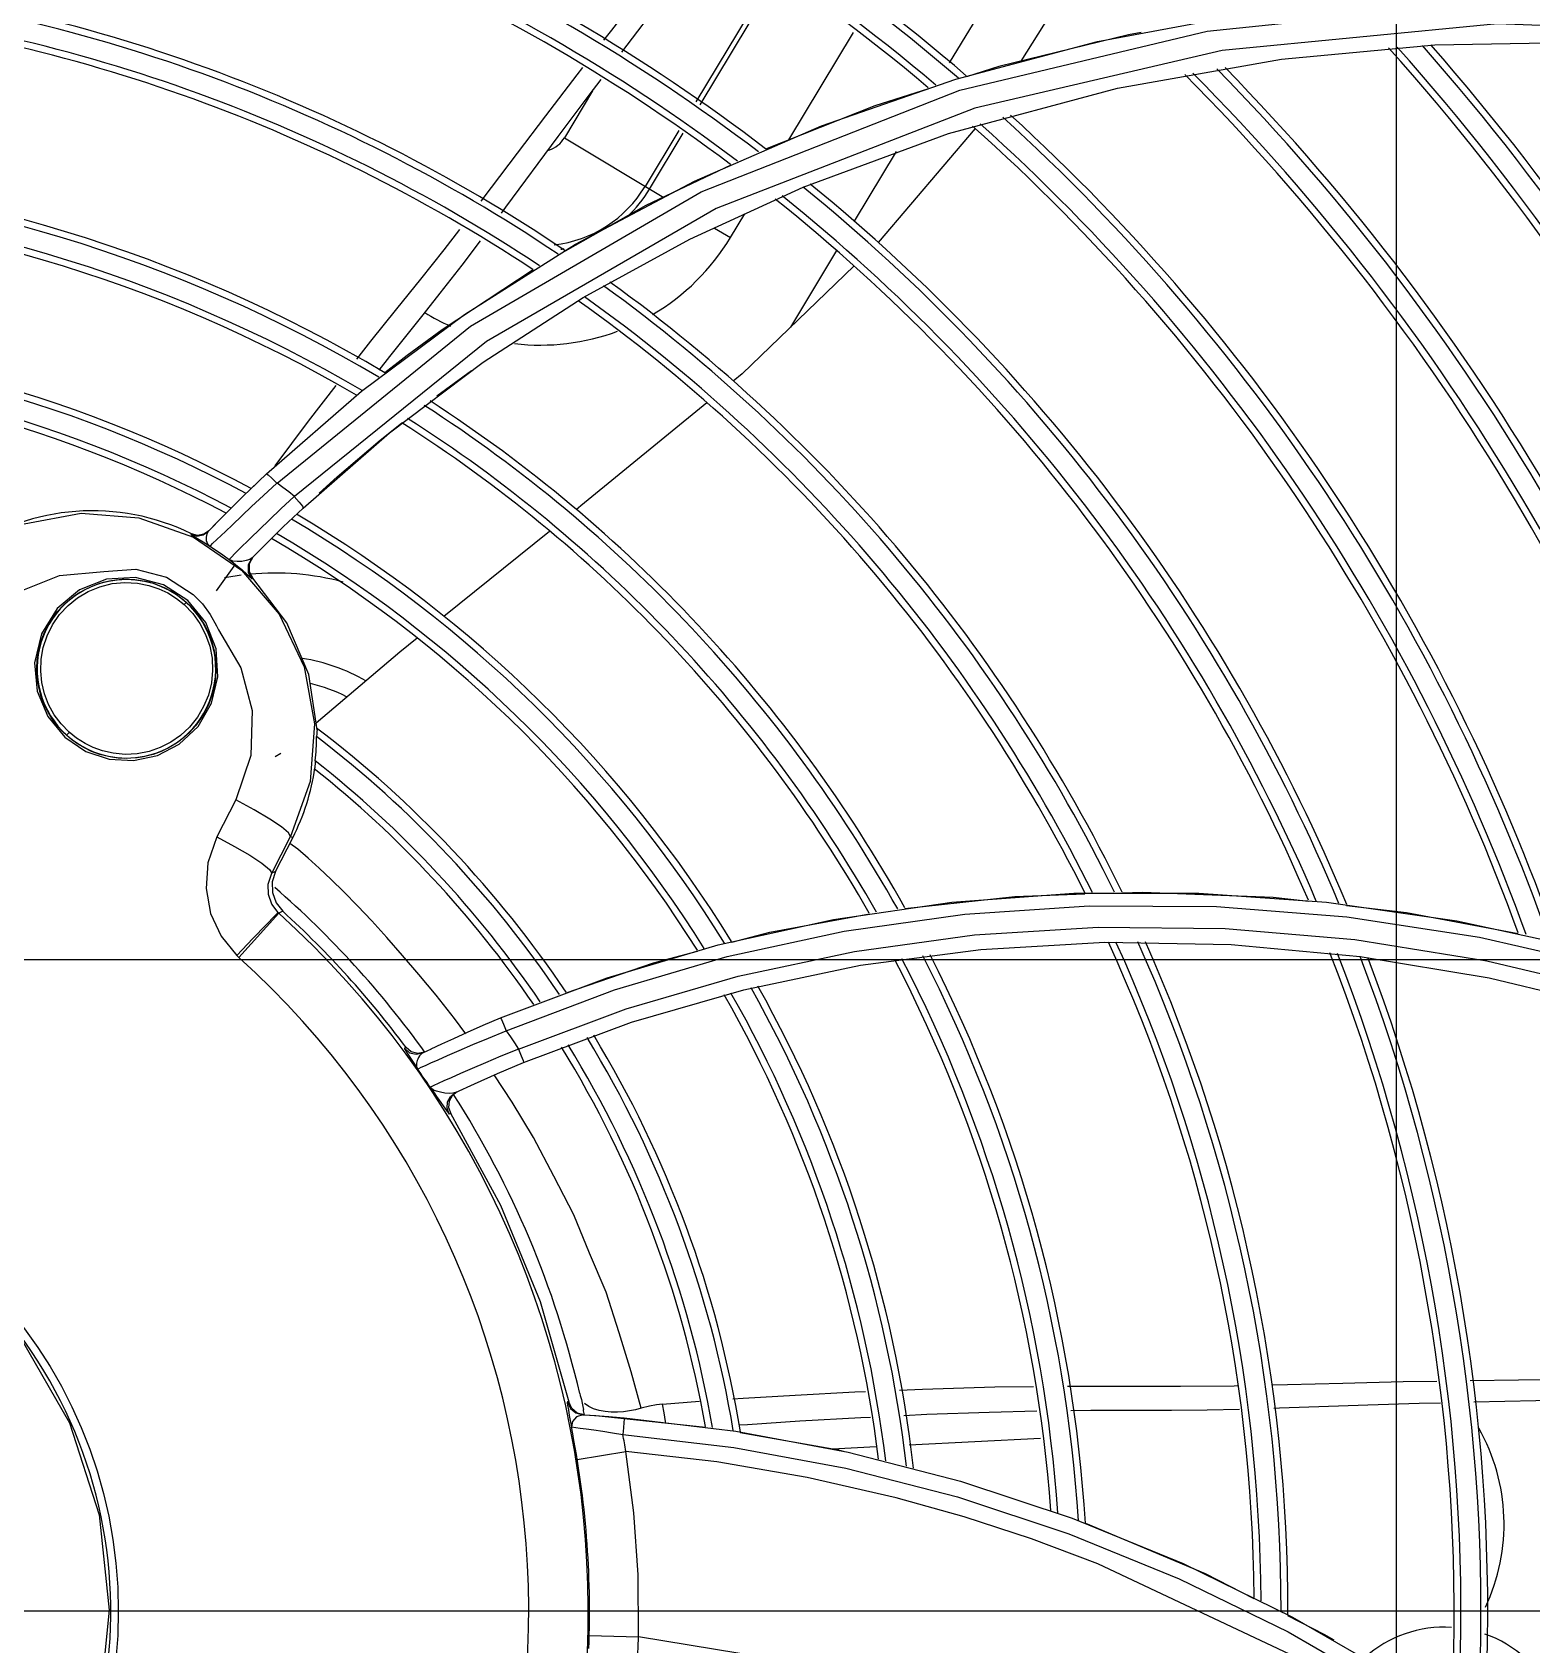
# Model space of a CAD drawing. Header units: metres. Extents: x -367 to 374, y -238 to 224.
# Drawn here: x 348.6785 to 348.7685, y 176.7589 to 176.8557 of the extents above; entities that cross this region are included whole.
import ezdxf
from ezdxf.enums import TextEntityAlignment as Align

# ---------------------------------------------------------------- set-up
doc = ezdxf.new("R2010")
doc.units = ezdxf.units.M
for name, color, linetype in [('ELE-ALIMENTADORES', 160, 'Continuous'), ('LA_BAU_BASES GERAIS_R00$0$ARQ-XREF-ATT', 8, 'Continuous'), ('LA_BAU_BASES GERAIS_R00$0$BASE', 253, 'Continuous'), ('LA_BAU_BASES GERAIS_R00$0$dutos', 31, 'Continuous')]:
    doc.layers.add(name, color=color, linetype=linetype)
doc.styles.add('LA_BAU_BASES GERAIS_R00$0$R60-125-RS', font='romans.shx', dxfattribs={"height": 0.19})
doc.styles.add('LA_BAU_BASES GERAIS_R00$0$R80-100-RS', font='romans.shx', dxfattribs={"height": 0.203})

# ---------------------------------------------------------------- blocks, each defined once
blk = doc.blocks.new('LA_BAU_BASES GERAIS_R00$0$LA_BAU_ALVENARIA SUPERIOR_R01')
at = {"layer": 'LA_BAU_BASES GERAIS_R00$0$BASE', "linetype": 'Continuous'}
blk.add_line((254.7, 176.8), (245.4, 176.8), dxfattribs=at)
blk = doc.blocks.new('LA_BAU_BASES GERAIS_R00$0$A$C2E3D5B4E')
at = {"layer": 'LA_BAU_BASES GERAIS_R00$0$dutos', "color": 251}
for p, q in [((-17.98959167692874, -1.455469513867399), (-17.98959167692874, -0.8957732504447335)), ((-18.03609687279425, -1.095504712209447), (-18.03058701193504, -1.08826411639501)), ((-18.02699865116756, -1.090741326426439), (-18.03165445061563, -1.098489877922191)), ((-18.03139373578472, -1.098665069956667), (-18.02674542844068, -1.090928987415452)), ((-18.01286166983004, -1.090208012761821), (-18.01643331656055, -1.09615223112695)), ((-18.00753001797227, -1.094858923830259), (-17.99859088339883, -1.09319772778025)), ((-18.02606116444281, -1.100773492078758), (-18.02217926577498, -1.094312927775434)), ((-18.01604461498187, -1.097116475707651), (-18.00753001797227, -1.094858923830259)), ((-18.00491643071564, -1.094324485485856), (-18.00566948117057, -1.094454875921826)), ((-17.98727351124751, -1.095056736771483), (-17.97702846298569, -1.09487952372973)), ((-17.99648897882037, -1.095931627384005), (-17.98727351124751, -1.095056736771483)), ((-18.00633356309424, -1.097665396099899), (-17.99648897882037, -1.095931627384005)), ((-18.02411496402954, -1.099925363869886), (-18.01604461498187, -1.097116475707651)), ((-18.01647625680016, -1.100394655769094), (-18.00633356309424, -1.097665396099899)), ((-18.03785323299348, -1.097823073055395), (-18.0395482987326, -1.100644136183917)), ((-18.01489262062648, -1.098867425319156), (-18.03043050190786, -1.104895990340253)), ((-18.03954829820896, -1.100644135311711), (-18.03358526568081, -1.104227089432413)), ((-18.03268143809623, -1.100199072117618), (-18.03469945453867, -1.103557615474699)), ((-18.03443055533012, -1.103719186418573), (-18.03241907687357, -1.100371524093759)), ((-18.03172758272319, -1.10324284167217), (-18.02411496402954, -1.099925363869886)), ((-18.02520094506679, -1.103599376811587), (-18.01647625680016, -1.100394655769094)), ((-18.0148794607652, -1.100090522593007), (-18.02070272775188, -1.106921875213345)), ((-18.01962360727214, -1.101461766496129), (-18.0221407401018, -1.105650979015707)), ((-18.03200715960088, -1.106724417585781), (-18.02520094506679, -1.103599376811587)), ((-18.03043050190786, -1.104895990340253), (-18.0442311266803, -1.112880000735174)), ((-18.02958163831704, -1.106632544514639), (-18.02872113633794, -1.105200428727301)), ((-18.0305299500576, -1.106062908268257), (-18.02958171200999, -1.106632667169094)), ((-18.03841409540257, -1.110238813515195), (-18.03200715960088, -1.106724417585781)), ((-18.02319913326414, -1.107412441036729), (-18.02596506111161, -1.1120157179991)), ((-18.02214310661986, -1.108329380906696), (-18.028865654372, -1.114813387240417)), ((-18.04142233935977, -1.108576499993603), (-18.0468795965503, -1.112178329124788)), ((-18.05173312064699, -1.115853940866771), (-18.04554265277091, -1.111243966804238)), ((-18.05002906808022, -1.113772957300796), (-18.04803222679902, -1.111262891767808)), ((-18.0442311266803, -1.112880000735174), (-18.05576177203102, -1.122180902295156)), ((-18.05066704559374, -1.1145883263477), (-18.05002906808022, -1.113772957300796)), ((-18.04721318369445, -1.11613744012601), (-18.04511727192505, -1.114606362181974)), ((-18.028865654372, -1.114813387240417), (-18.02940497449151, -1.115254945370168)), ((-18.05744094135889, -1.120825658808997), (-18.05173312064699, -1.115853940866771)), ((-18.05060065750581, -1.118800602871659), (-18.04930594422331, -1.117757860039717)), ((-18.05523787865764, -1.122872262207409), (-18.05005105615498, -1.118351766177227)), ((-18.05885542045826, -1.122183376968394), (-18.05744095188527, -1.120825605408925)), ((-18.05813866079893, -1.121488537793709), (-18.0583540911199, -1.121697800400568)), ((-18.05761875032192, -1.122116784041907), (-18.05681604514677, -1.121368565276669)), ((-18.06002749289087, -1.123350831858886), (-18.05885542045826, -1.122183376968394)), ((-18.05642846014587, -1.124007165897808), (-18.05523787865764, -1.122872262207409)), ((-18.06093081912775, -1.12427829232746), (-18.06002749289087, -1.123350831858886)), ((-18.059898580658, -1.124281469734058), (-18.05946832012637, -1.123873414767047)), ((-18.06193545149893, -1.12441988360132), (-18.061975890702, -1.124463071359685)), ((-18.06157110203605, -1.124511440631693), (-18.0619339160146, -1.124420654423091)), ((-18.06181071881565, -1.124625240332705), (-18.05894377048855, -1.126597717314496)), ((-18.06120174613795, -1.124446538476775), (-18.06157110203605, -1.124511440631693)), ((-18.06089017075271, -1.124236047713737), (-18.06120174613795, -1.124446538476775)), ((-18.06067102075508, -1.125006024719539), (-18.059898580658, -1.124281469734058)), ((-18.05837322845287, -1.124658208957214), (-18.05911158843435, -1.12538506950267)), ((-18.04044644176736, -1.124272970028585), (-18.04678116795981, -1.129385940819418)), ((-18.0585157861766, -1.126268294382669), (-18.05828784971561, -1.125861356091889)), ((-18.05825222923659, -1.125824853242818), (-18.05847892992165, -1.126225549214894)), ((-18.06042803852608, -1.127844378110865), (-18.05937133943848, -1.126351453761515)), ((-18.05847892992165, -1.126225549214894), (-18.05847842710511, -1.126683801216302)), ((-18.05847842710511, -1.126683801216302), (-18.05825096848946, -1.127083806208418)), ((-18.0634304400146, -1.127027782620814), (-18.06183003252272, -1.128063754472521)), ((-18.05825096848946, -1.127083806208418), (-18.05828603226746, -1.127119639434738)), ((-18.06198305872317, -1.128802465668912), (-18.06225703116991, -1.128537456898982)), ((-18.05691387904471, -1.137787558898424), (-18.05658003115934, -1.137580298403179)), ((-18.0592739731502, -1.140393271733672), (-18.06041100830259, -1.142614211829994)), ((-18.05817816602189, -1.140984000897504), (-18.05927397319601, -1.140393271823712)), ((-18.05723668997985, -1.141543921442178), (-18.05817816602189, -1.140984000897504)), ((-18.05653303961901, -1.142019420317126), (-18.05723668997985, -1.141543921442178)), ((-18.06041100830259, -1.142614211829994), (-18.05935232274192, -1.143182685121417)), ((-18.05935232274192, -1.143182685121417), (-18.05844331523963, -1.143716630109964)), ((-18.05712005991495, -1.144799608798337), (-18.05599207521232, -1.142596346701964)), ((-18.0568956062998, -1.144694573768618), (-18.05586083843752, -1.142663197728041)), ((-18.05555443937453, -1.143358460611751), (-18.05604199857362, -1.143018837262559)), ((-18.05586083844264, -1.142663197738045), (-18.05599207521232, -1.142596346701964)), ((-18.0568956062998, -1.144694573768618), (-18.05712005991495, -1.144799608798337)), ((-18.00895088842822, -1.145994480986872), (-18.00144623623862, -1.145987115180276)), ((-18.00144623623862, -1.145987115180276), (-17.99377801007586, -1.146530474904637)), ((-18.0566954862519, -1.147195804672435), (-18.05673673874412, -1.147157388140556)), ((-18.05645931878075, -1.147081754020462), (-18.0566954862519, -1.147195804672435)), ((-17.99377801007586, -1.146530474904637), (-17.98596646107274, -1.14764977640624)), ((-18.05669548693186, -1.147195805961189), (-18.05909716881365, -1.149846513591626)), ((-18.03030621905066, -1.149086245832848), (-18.02339715542325, -1.14756634630038)), ((-18.0369799815071, -1.151066096978127), (-18.03030621905066, -1.149086245832848)), ((-18.00710018308769, -1.14894287838996), (-17.99950350862423, -1.149076553344173)), ((-17.99950350862423, -1.149076553344173), (-17.99175385849423, -1.149789712234167)), ((-17.99208959413954, -1.148781240537744), (-17.98416138197604, -1.15004910912711)), ((-17.98460288023534, -1.148635026417821), (-17.97651906665067, -1.150486660558443)), ((-18.05922181657388, -1.149730275009176), (-18.05909715671305, -1.149846499733201)), ((-17.99175385849423, -1.149789712234167), (-17.98401753177995, -1.151077381669609)), ((-18.02877322286611, -1.15179243610072), (-18.02177208312776, -1.150325439999676)), ((-18.0433842600346, -1.153478661379438), (-18.0369799815071, -1.151066096978127)), ((-18.03552569832971, -1.153743672532244), (-18.02877322286611, -1.15179243610072)), ((-17.98401753177995, -1.151077381669609), (-17.97617348972153, -1.152972957434656)), ((-18.04200116783045, -1.156152307022865), (-18.03552569832971, -1.153743672532244)), ((-18.04905811158574, -1.155258138527358), (-18.04915308888383, -1.15530428426581)), ((-18.04874387242887, -1.155523721652287), (-18.04905811173876, -1.155258138639226)), ((-18.04890821508013, -1.155714293802419), (-18.04858464252368, -1.156205073746321)), ((-18.04834548475185, -1.155621697329195), (-18.04874387242887, -1.155523721652287)), ((-18.04794353215505, -1.155532093628779), (-18.04834548475185, -1.155621697329195)), ((-18.0480383667134, -1.155577965152304), (-18.04752983576714, -1.155333580386639)), ((-18.04756379170362, -1.156184352101434), (-18.0471246358361, -1.155991726360924)), ((-18.04647177568904, -1.158483616201636), (-18.04650087485231, -1.158857250289373)), ((-18.04629298101361, -1.158154138305406), (-18.04647177568904, -1.158483616201636)), ((-18.04599323921127, -1.15792490387247), (-18.04629298101361, -1.158154138305406)), ((-18.04650087485231, -1.158857250289373), (-18.04637402180117, -1.159212285248202)), ((-18.04637402180117, -1.159212285248202), (-18.04645951096643, -1.159252952708982)), ((-17.98515339657729, -1.175251256740182), (-17.97623948109629, -1.175125895271037)), ((-18.03927769887366, -1.176540732026467), (-18.03936687725013, -1.176536345764532)), ((-18.03909645114391, -1.176927626351869), (-18.03927764236096, -1.176541016059389)), ((-18.03877145019226, -1.177202952074538), (-18.03909645114391, -1.176927626351869)), ((-18.03808919417747, -1.176810809501774), (-18.03833753677657, -1.176629513924297)), ((-18.03710450137862, -1.177115667677924), (-18.0374608628025, -1.177050424392917)), ((-18.03673437552243, -1.177147760169817), (-18.03710450137862, -1.177115667677924)), ((-18.03636062789542, -1.177149601671033), (-18.03673437552243, -1.177147760169817)), ((-18.03365544409871, -1.176667362084743), (-18.03144445698911, -1.176500815041607)), ((-17.98494374666166, -1.176539541080899), (-17.97611658209439, -1.176338982481127)), ((-18.03925076273617, -1.177346187334649), (-18.03913001467151, -1.178038383672799)), ((-18.03844897513954, -1.17731316158023), (-18.03881376761308, -1.177438962126132)), ((-18.03835994245912, -1.177318255172565), (-18.03877145019226, -1.177202952074538)), ((-18.03844900962554, -1.177313115400182), (-18.03799816752189, -1.177340076073676)), ((-18.03844897927388, -1.17731313422081), (-18.0376684852904, -1.177361306151113)), ((-18.03799816752189, -1.177340076073676), (-18.03773662222341, -1.177356918434441)), ((-18.0376684852904, -1.177361306151113), (-18.03108096568678, -1.178042552803333)), ((-18.03596490032476, -1.177489438878808), (-18.02925885049149, -1.17828295937278)), ((-18.02900759613465, -1.177918784939436), (-18.02855426170345, -1.177886574485626)), ((-18.03603580476283, -1.178483381575631), (-18.02936531096873, -1.179264560859508)), ((-18.02925885049149, -1.17828295937278), (-18.02250992434506, -1.179548819285344)), ((-18.01883596934442, -1.179117015396685), (-18.01094948371053, -1.178702867904292)), ((-18.03877755367068, -1.17998334923476), (-18.03585866945673, -1.179506851753274)), ((-18.02936531096873, -1.179264560859508), (-18.02265342650207, -1.180514912328988)), ((-18.02344169623643, -1.179358878545543), (-18.02082535391708, -1.179221485077676)), ((-18.02250992434506, -1.179548819285344), (-18.01576428373846, -1.181292004904833)), ((-18.02265342650207, -1.180514912328988), (-18.0159376235755, -1.182241563936884)), ((-18.01576428373846, -1.181292004904833), (-18.00905196570784, -1.183519191085168)), ((-18.0159376235755, -1.182241563936884), (-18.00925452219269, -1.184450177757469)), ((-18.00905196570784, -1.183519191085168), (-18.00239841217376, -1.186237927311765)), ((-18.00826323292154, -1.18381810023692), (-18.0010760532474, -1.18684174982144)), ((-18.0010760532474, -1.18684174982144), (-17.99815639313044, -1.188333086270802)), ((-17.81574627183056, -1.189107552631128), (-18.32254970736653, -1.189107552631128)), ((-17.99612920366383, -1.189368556640773), (-17.9938998098653, -1.190507311185854)), ((-18.03805656757936, -1.190569149989813), (-18.03509999229607, -1.190643980745051)), ((-17.99608816745626, -1.19034295930868), (-17.98964390789183, -1.194045637966781)), ((-17.9938998098653, -1.190507311185854), (-17.99333767311941, -1.190823258673561))]:
    blk.add_line(p, q, dxfattribs=at)
for points in [[(-18.0089455363252, -1.090786571549131), (-18.00917029449204, -1.091327485438967), (-18.01213566738386, -1.096034257294093)], [(-18.03717056360392, -1.094783226303832), (-18.03669918881474, -1.094172794131453), (-18.03444628925615, -1.091266013629308)], [(-18.05680213642597, -1.121371917473141), (-18.04518543525046, -1.11196016706316), (-18.03134034084508, -1.103886816880447), (-18.01581132030651, -1.097785595009725), (-18.00095621011155, -1.094241691611558), (-17.98448745696317, -1.092537572490244)], [(-17.96544790745884, -1.094493726165808), (-17.98352344829516, -1.093809703251907), (-18.00004019122696, -1.095409492514761), (-18.01489262062648, -1.098867425319156)], [(-18.00566948117057, -1.094454875921826), (-18.01346714304952, -1.096359473394557), (-18.01539807564347, -1.096973659136609)], [(-18.04453927932798, -1.104451838774537), (-18.04391901558722, -1.103635495734295), (-18.04236322532654, -1.101574557686206), (-18.04066055036935, -1.099325299435975), (-18.03877228581075, -1.096857462752894), (-18.0384332261533, -1.096418379185877)], [(-18.03991139175605, -1.100566601780145), (-18.03805524176505, -1.098089720651558), (-18.03733562492789, -1.097139840608349)], [(-18.01767593545742, -1.097698194538395), (-18.0209070237114, -1.098725930225726), (-18.02746292947791, -1.101318557480397)], [(-18.04332605027571, -1.105166765078764), (-18.04306430921997, -1.104817465629083), (-18.03991139175605, -1.100566601780145)], [(-18.0295614848842, -1.102278364417259), (-18.03466457204945, -1.104714574037359), (-18.03950031721286, -1.107447160466279)], [(-18.04554265277091, -1.111243966804238), (-18.03887254390577, -1.107028424142925), (-18.03172758272319, -1.10324284167217)], [(-18.05201200497561, -1.11392779005763), (-18.05116233686067, -1.112855259410196), (-18.04960387490485, -1.110917588824293), (-18.04816296711192, -1.109121191021302), (-18.04677262379607, -1.107361223693431), (-18.04583242918841, -1.106143948601755)], [(-18.04803222679902, -1.111262891767808), (-18.04701091676054, -1.109976956870184), (-18.04569356795514, -1.108292871855781), (-18.04457808514087, -1.106833205635837)], [(-18.05005105615498, -1.118351766177227), (-18.04443202547861, -1.114123795039802), (-18.03841409540257, -1.110238813515195)], [(-18.04687962975788, -1.112178294456669), (-18.0489889331194, -1.113719137703526), (-18.05033501829303, -1.114754060750954)], [(-18.05690888122831, -1.120331602886097), (-18.05490333208627, -1.117652743896713), (-18.05325443790366, -1.115509097276288)], [(-18.03099197851691, -1.116554274846465), (-18.03855226725216, -1.122744118003254), (-18.03884428060076, -1.122979811807625)], [(-18.05427087293822, -1.121978811301858), (-18.05318327819839, -1.121002886903796), (-18.05197192637968, -1.119950420230623), (-18.05060065750581, -1.118800602871659)], [(-18.05744095188527, -1.120825605408925), (-18.05733909148614, -1.120875033588334), (-18.05710810031178, -1.121075190318777), (-18.05681577752057, -1.121368341219465)], [(-18.05576177203102, -1.122180902295156), (-18.05610186579281, -1.121903633282443), (-18.05644868828813, -1.121633937529793), (-18.05680213642597, -1.121371917473141)], [(-18.05946832012637, -1.123873414767047), (-18.05832634514593, -1.122785392522189), (-18.05761875032192, -1.122116784041907)], [(-18.05577587508787, -1.122177384074064), (-18.05656480038806, -1.122915638770053), (-18.05725890002577, -1.123576834102721), (-18.05786191465404, -1.124159318350564), (-18.05837322845287, -1.124658208957214)], [(-18.05577544989137, -1.122176985919566), (-18.05546989095353, -1.122520165456706), (-18.05528295218164, -1.122764503098722), (-18.05523782983562, -1.122872297642232)], [(-18.07978793989673, -1.130474910025157), (-18.07780660173034, -1.127586349707315), (-18.07514830698665, -1.125316382163589), (-18.0719940053375, -1.123814787703111), (-18.06856506206418, -1.123183110744492), (-18.06509302085999, -1.123459914536113), (-18.06181071881565, -1.124625240332705)], [(-18.05986101610017, -1.123183241354752), (-18.06050773126856, -1.123840730894869), (-18.06080380683011, -1.124147886631988)], [(-18.06197589203475, -1.124463072642982), (-18.06194275892608, -1.124489719311157), (-18.06181867296698, -1.124563108554128), (-18.06158602495441, -1.124696117132487)], [(-18.061975890702, -1.124463071359685), (-18.06161124900905, -1.124554346684533), (-18.06124213840428, -1.124489121815429), (-18.06093094910227, -1.124278456022864)], [(-18.06158602495441, -1.124696117132487), (-18.06124576183595, -1.124896531159891), (-18.06082947499885, -1.125158266315054)], [(-18.0609309610345, -1.124278429589765), (-18.06102529336636, -1.124426395958096), (-18.06106572765304, -1.124617032277627)], [(-18.06106572765304, -1.124617032277627), (-18.06104829760545, -1.12482530307733), (-18.06097003063326, -1.12501449462269), (-18.06082947500056, -1.12515826632324)], [(-18.05828784005121, -1.125861345778219), (-18.05744768551631, -1.125010765786271), (-18.05642846014587, -1.124007165897808)], [(-18.06082951500298, -1.125158330775037), (-18.06078511302633, -1.125114482412471), (-18.06067102075508, -1.125006024719539)], [(-18.06082947499885, -1.125158266315054), (-18.06043654951441, -1.125411830196015), (-18.06005271085451, -1.125679005130849), (-18.05967843603321, -1.125959462717844)], [(-18.05911158843435, -1.12538506950267), (-18.05935346288152, -1.125625634655705), (-18.05952653116537, -1.125799860830455), (-18.05963606238686, -1.12591279430643), (-18.05967846936153, -1.125959505649178)], [(-18.05828783244374, -1.12586135685541), (-18.05844058999458, -1.125963000592208), (-18.05865396832132, -1.126030877114033)], [(-18.07607627669404, -1.131834303146377), (-18.07449285648374, -1.12959389189308), (-18.07236477681113, -1.127921751080237), (-18.06987049462975, -1.126929601919699), (-18.0671967825798, -1.126679624228643)], [(-18.0671967825798, -1.126679624228643), (-18.0652850082015, -1.126549942316331), (-18.0634304400146, -1.127027782620814)], [(-18.05865396832132, -1.126030877114033), (-18.05891387646238, -1.126073767691821), (-18.05919392942928, -1.126090832226225), (-18.0594572548747, -1.126059056643214), (-18.0596784428858, -1.125959463817424)], [(-18.05967843603321, -1.125959462717844), (-18.05941705916985, -1.126158078639207), (-18.05917401996726, -1.126352524894799), (-18.05891710843218, -1.126568099817348)], [(-18.05894377048855, -1.126597717314496), (-18.05667867674674, -1.129252017049282), (-18.05518040211666, -1.132397042355649), (-18.05454670940435, -1.13582118464609), (-18.05482125422441, -1.139298954110188), (-18.05599207521232, -1.142596346701964)], [(-18.05891710843218, -1.126568099817348), (-18.05859064621097, -1.126855535279617), (-18.05836161093373, -1.127061405969187), (-18.05828621799822, -1.12711944999927)], [(-18.05828603226746, -1.127119639434738), (-18.0585099363401, -1.126732675924984), (-18.0585157861766, -1.126268294382669)], [(-18.06215742963514, -1.128426814716647), (-18.06362493740937, -1.127478417284863), (-18.06530426498944, -1.127037162785371), (-18.06703700656271, -1.127139144356704), (-18.06865701438687, -1.127776726394302), (-18.07001100024024, -1.128901936496447), (-18.07095294961755, -1.130422546060515), (-18.07135885897333, -1.132157284580614), (-18.07120722867444, -1.133868343856363), (-18.0705700916908, -1.135396295330054), (-18.06954547244345, -1.136633808510567)], [(-18.06928661050051, -1.13633647141495), (-18.06977223617776, -1.135836239731532), (-18.07018426578588, -1.135277905463852), (-18.0705174978259, -1.134669831763119), (-18.0707659216913, -1.134023607660936), (-18.07092582552741, -1.133348934934645), (-18.0709940005147, -1.132655170684473), (-18.07096696341819, -1.131947876316815), (-18.07084050256503, -1.131239166866806), (-18.07061399512656, -1.130548316231113), (-18.07028553309226, -1.12988389205492), (-18.06986186523193, -1.129269028183614), (-18.06935388128659, -1.128721667522484), (-18.06877630585018, -1.128256120053436), (-18.06814059770034, -1.127879463267789), (-18.06745215324668, -1.127595601507608), (-18.06670969178424, -1.127410193903586), (-18.06594451659078, -1.127336534945414), (-18.06517116594114, -1.127377919084836), (-18.06449403657655, -1.127511967761336), (-18.06389358234514, -1.12771352747194), (-18.06336917289036, -1.127961247374685), (-18.06283604792804, -1.128294378623821), (-18.06237798334064, -1.128662035595596)], [(-18.06225703116991, -1.128537456898982), (-18.06254913513135, -1.128292590716399), (-18.06285783589681, -1.128069141787535), (-18.06318159377111, -1.127868208907501), (-18.06351877515647, -1.127690796222566), (-18.06386769550318, -1.127537784524691), (-18.06422668882726, -1.127409913641429), (-18.06459387403606, -1.1273078655924), (-18.06496735669566, -1.127232165804969), (-18.06534532393437, -1.127183184502144), (-18.06572599993831, -1.127161177025471), (-18.06610755354882, -1.127166298336022), (-18.06648809667797, -1.127198586994552), (-18.06686567018176, -1.127257943439588), (-18.06723831793693, -1.127344122063448), (-18.06760411631024, -1.12745673613307), (-18.06796117551062, -1.127595260487567), (-18.06830765418283, -1.127759037701878), (-18.0686417515758, -1.127947274373753), (-18.06896172194377, -1.12815904416783), (-18.06926588399574, -1.128393289892927), (-18.06955263556358, -1.128648830568807)], [(-18.05439442973284, -1.136192998322429), (-18.0548989980108, -1.132863886657276), (-18.05621173161501, -1.129763192521466), (-18.05824839513525, -1.127086431249325)], [(-18.06955263556358, -1.128648830568807), (-18.06982045952634, -1.128924363316571), (-18.07006793758148, -1.129218472755554), (-18.07029375785157, -1.129529636673112), (-18.07049672602318, -1.129856237581123), (-18.07067577108512, -1.13019656930436), (-18.07082995381995, -1.130548849365084), (-18.07095847224321, -1.130911229063884), (-18.07106066703045, -1.131281806687355), (-18.07113602497509, -1.131658640591638), (-18.07118418057553, -1.132039760335545), (-18.07120491691649, -1.132423175854171), (-18.07119816643683, -1.132806889974461), (-18.07116400928101, -1.133188919956581), (-18.07110266970312, -1.133567301722621), (-18.07101451307221, -1.133940099316703), (-18.07090004337931, -1.134305411524736), (-18.07075989632915, -1.134661390642748), (-18.07059483434386, -1.13500624690522), (-18.07040573486165, -1.135338265962389), (-18.07019359443245, -1.135655794910861), (-18.06995952207069, -1.135957255981964), (-18.06970471880982, -1.136241169891207), (-18.06943051785709, -1.136506111446295)], [(-18.06954547244345, -1.136633808510567), (-18.0682848667758, -1.137486898773375), (-18.0668879720663, -1.137954257509307), (-18.06542250554742, -1.138036054326847), (-18.06397798519424, -1.137725509187192), (-18.06266982151533, -1.137044603381298), (-18.06153634071711, -1.135977314575655), (-18.06072909650879, -1.13459488388861), (-18.06034899410724, -1.133000896828605), (-18.06046126379624, -1.131330084576973), (-18.0610845664728, -1.129743444762596), (-18.06215742963514, -1.128426814716647)], [(-18.06237798334064, -1.128662035595596), (-18.06186198734224, -1.129199105642954), (-18.06142980232426, -1.129802952438865), (-18.06108847349867, -1.130463048779973), (-18.06084577635636, -1.131164104737479), (-18.06070656060353, -1.131888425049681), (-18.06067211196728, -1.132630487694485), (-18.06074533138133, -1.133374593521864), (-18.06092593128892, -1.134102374843394), (-18.06120924441802, -1.134794707567096), (-18.06158764109648, -1.135435918735027), (-18.06206031716226, -1.136022497169222), (-18.06259757530859, -1.136521424607679), (-18.06318558659541, -1.136930591198677), (-18.06382060685769, -1.137252745376088), (-18.06448980256778, -1.137483340039751), (-18.06520520848528, -1.137622878020636), (-18.06592528823171, -1.137660410863361), (-18.06665067798247, -1.137596185824975), (-18.06728308913466, -1.137453572259972), (-18.06784452194165, -1.137253459360352), (-18.06833217019812, -1.137016303133976), (-18.06884005757888, -1.136695489179772), (-18.06928661050051, -1.13633647141495)], [(-18.06237803552006, -1.128662093884657), (-18.0623409780236, -1.128621719548107), (-18.06230704161999, -1.128585592665956), (-18.0622802728177, -1.128558074398995), (-18.06226367733643, -1.128542166348041), (-18.06225709104694, -1.12853752814425)], [(-18.06183003252272, -1.128063754472521), (-18.06128344008755, -1.128627391822363), (-18.06081600576135, -1.129255587091109), (-18.06043000392617, -1.129946895131695)], [(-18.06055376643485, -1.133383147377288), (-18.06050563560495, -1.133002470146209), (-18.06048485971542, -1.132619446215074), (-18.06049151778359, -1.132236065820223), (-18.06052554157009, -1.131854307957553), (-18.0605867183109, -1.131476136844128), (-18.06067469283539, -1.131103491742749), (-18.06078896978852, -1.130738278667366), (-18.06092892053903, -1.13038235078028), (-18.06109378675171, -1.130037506408087), (-18.06128268708676, -1.129705477458344), (-18.06149461748555, -1.129387930435485), (-18.06172847362541, -1.129086434876797), (-18.06198305872317, -1.128802465668912)], [(-18.06043000392617, -1.129946895131695), (-18.06039389435125, -1.130024245674292), (-18.06035895259697, -1.130101915587773), (-18.06032517727431, -1.13017990194902)], [(-18.06032517727431, -1.13017990194902), (-18.05896717933911, -1.132461072160083), (-18.0582980377211, -1.135030370008451), (-18.05838214940422, -1.137735873306326), (-18.0592739731502, -1.140393271733672)], [(-18.04838622268403, -1.130681434525002), (-18.049426121387, -1.131520771780913), (-18.05445674766383, -1.135781828297866)], [(-18.06943051785709, -1.136506111446295), (-18.06913831245208, -1.136750789018322), (-18.06882953225113, -1.13697404076737), (-18.06850572359474, -1.137174767283511), (-18.06816849887662, -1.137351979243874), (-18.06781952554968, -1.137504801377588), (-18.06746053823508, -1.137632467070205), (-18.06709333346964, -1.137734325913868), (-18.06671967825582, -1.137809865434235), (-18.06634143691736, -1.13785867532232), (-18.06596053087412, -1.137880473784833), (-18.06557884916595, -1.137875116242128), (-18.06519829087961, -1.13784258485174), (-18.06482078559134, -1.137782995276837), (-18.06444825112874, -1.137696598829905), (-18.06408258645615, -1.137583781823821), (-18.06372566866446, -1.137445066947919), (-18.0633793481968, -1.137281116528527), (-18.06304542171074, -1.13709272446539), (-18.06272562727474, -1.136880814082076), (-18.06242164738705, -1.136646444190035), (-18.06213509683289, -1.136390809359625), (-18.06186749845051, -1.136115226603749), (-18.0616202730921, -1.135821128333816), (-18.06139472418306, -1.135510045532726), (-18.06119203467563, -1.135183601545748), (-18.06101326597604, -1.13484351277674), (-18.06085934589498, -1.134491573038929), (-18.06073105336645, -1.1341296140792), (-18.06062902684425, -1.133759505423484), (-18.06055376643485, -1.133383147377288)], [(-18.06928656116679, -1.136336417853443), (-18.06932394633986, -1.136378050625069), (-18.06936083691937, -1.1364199478964), (-18.06939117272725, -1.136455247855963), (-18.06941310083312, -1.13648167212267), (-18.06942648524955, -1.136498973074765), (-18.06943049872712, -1.136506093322794)], [(-18.05439442973284, -1.136192998322429), (-18.05440405256945, -1.136286621493298), (-18.05441422935496, -1.1364203473874), (-18.0544261244487, -1.136594821155711)], [(-18.05451119726411, -1.138047940254353), (-18.05452019223299, -1.138225763208254), (-18.05452635267989, -1.138364327597344), (-18.05452873280296, -1.138465486658504)], [(-18.05599207525313, -1.142596346782), (-18.05611148500179, -1.142375345679454), (-18.05653303961901, -1.142019420317126)], [(-18.06041100830259, -1.142614211829994), (-18.06095685560297, -1.144174585056305), (-18.06106768986058, -1.145721321570988), (-18.06079134281924, -1.147213235304832), (-18.06016343439342, -1.148570935578562), (-18.05922181658059, -1.149730275015997)], [(-18.05844331523963, -1.143716630109964), (-18.05771669887747, -1.144196133159937), (-18.0572531084191, -1.144572844503443), (-18.05712005933526, -1.144799607662833)], [(-18.0454728825157, -1.154441684353685), (-18.04615207548363, -1.153517920656384), (-18.04724052260053, -1.152123283191202), (-18.04829032218731, -1.150877474154811), (-18.04926977302387, -1.149735831230089), (-18.05019932775838, -1.148661228325807), (-18.05110334050255, -1.147657725913348), (-18.05196955706515, -1.146746313342362), (-18.05278770179598, -1.145920741076395), (-18.05355400751569, -1.145172903512218), (-18.05426450910954, -1.144495087018356), (-18.05492859330957, -1.143882269381436), (-18.05555443937453, -1.143358460611751)], [(-18.05673673874412, -1.147157388140556), (-18.05711229594669, -1.146662202563391), (-18.05731673472417, -1.146068739239752), (-18.05732659123316, -1.145445266035665), (-18.057120062487, -1.144799607492757)], [(-18.05689560886333, -1.144694572463038), (-18.0570926985605, -1.145314289894657), (-18.057080986345, -1.14596207511903), (-18.05686278770474, -1.146572041060324), (-18.05645931878075, -1.147081754020462)], [(-18.02339715542325, -1.14756634630038), (-18.01627388166696, -1.146528570942053), (-18.00895088842822, -1.145994480986872)], [(-18.01909557969975, -1.146906265194673), (-18.01250640664944, -1.146187613520112), (-18.00828922734399, -1.146042348659819)], [(-18.00605970153958, -1.145965550464268), (-18.00484020035788, -1.14592354355517), (-17.99698939015184, -1.146235437274015), (-17.99487273652835, -1.146477181352282)], [(-18.05673669568171, -1.147157353518367), (-18.05693927803861, -1.147361914754754), (-18.05745534560833, -1.147894366297976), (-18.05824797986156, -1.148716728411898), (-18.05922182409461, -1.149730282754433)], [(-18.0430370812926, -1.154250944411331), (-18.03653046565114, -1.151798533270437), (-18.02976374644959, -1.14980059800763), (-18.02274831616739, -1.148276178953154), (-18.01549889897353, -1.147249316867317), (-18.00803603391137, -1.146745924461072), (-18.00038463907481, -1.146791838899105)], [(-18.00038463907481, -1.146791838899105), (-17.99256704593313, -1.147412573430017), (-17.98460288023534, -1.148635026417821)], [(-17.99257821502363, -1.146739239811893), (-17.98897630440001, -1.147150615842918), (-17.98228073519499, -1.148421311049503)], [(-18.0423084642199, -1.155356333034149), (-18.03583766261499, -1.152939993124789), (-18.02910850467845, -1.150977249817686), (-18.02213008493891, -1.149487898486484), (-18.01491577498837, -1.148496787799729), (-18.00748685783708, -1.148031227927447), (-17.9998708685157, -1.148117588557113), (-17.99208959413954, -1.148781240537744)], [(-18.02949990723118, -1.148942643303315), (-18.02720665328548, -1.148339902444775), (-18.02123150952843, -1.14723504015609)], [(-17.98596646107274, -1.14764977640624), (-17.97803863838567, -1.149370230521242), (-17.97002481651236, -1.151716594724519)], [(-18.02177208312776, -1.150325439999676), (-18.01454659159003, -1.14936769302011), (-18.00710018308769, -1.14894287838996)], [(-18.03943137950944, -1.151976429913873), (-18.03420362036422, -1.150178930326263), (-18.03154639085164, -1.149480524987837)], [(-17.98416138197604, -1.15004910912711), (-17.9761133666334, -1.151948617931055), (-17.96798032853826, -1.154506245667278)], [(-18.04753958912238, -1.155338268038292), (-18.04691671958483, -1.155043864135394), (-18.04619594306996, -1.154710148708261), (-18.04536567759214, -1.154334944595291), (-18.04442619669487, -1.153922130281614), (-18.04338425296601, -1.153478610355876)], [(-18.04338425296601, -1.153478610355876), (-18.04332850235596, -1.153582122501746), (-18.04320064961678, -1.153866351324439), (-18.04303691529196, -1.154249837105169)], [(-18.0471246358361, -1.155991726360924), (-18.04655936029701, -1.155744799377942), (-18.04586341762956, -1.155441876544671), (-18.04504282198116, -1.155088225611678), (-18.04410171169218, -1.15468968499971), (-18.04303690778136, -1.154249815233186)], [(-18.0430370812926, -1.154250944411331), (-18.04279140516132, -1.154617646472332), (-18.04254837890755, -1.154985977287822), (-18.0423084642199, -1.155356333034149)], [(-18.04915308888383, -1.15530428426581), (-18.04883859248957, -1.155570027608235), (-18.04844009137719, -1.155667875305141), (-18.0480383667134, -1.155577965152304)], [(-18.04915308851662, -1.155304284082547), (-18.04914377207103, -1.155336711723692), (-18.04910363301826, -1.155408270583564), (-18.04904585042971, -1.155501681311478), (-18.04897896516752, -1.15560591171851), (-18.04890821508013, -1.155714293802419)], [(-18.04803848728693, -1.155577697230626), (-18.04815766846684, -1.155660764549964), (-18.04824439461504, -1.155759730891702), (-18.04830865256702, -1.155860105763793), (-18.04835571861622, -1.155955147508564), (-18.04838920848829, -1.156042259571848), (-18.04841166617359, -1.156120284115048)], [(-18.04230778364058, -1.155354800094472), (-18.04335619822268, -1.155785828507021), (-18.04428409623983, -1.156177528250453), (-18.04509414912695, -1.156526250803097), (-18.04578090608641, -1.156825691090205)], [(-18.04230779734758, -1.155354809499102), (-18.04214281700263, -1.155760285510212), (-18.04203277328827, -1.156047110862517), (-18.04200112859291, -1.156152352305241)], [(-18.04858464252368, -1.156205073746321), (-18.04839604737595, -1.156493542686974), (-18.04836367038922, -1.156544442211896)], [(-18.04841166617359, -1.156120284115048), (-18.0484249714674, -1.156189431084101), (-18.04843100150788, -1.156250467599591), (-18.04843136436921, -1.156304398646341), (-18.04842745384144, -1.156352167444481), (-18.0484203643241, -1.156394545291903), (-18.04841088742478, -1.156432335535271), (-18.04839963054508, -1.156466219251058), (-18.04838699622235, -1.156496941390458), (-18.04837414305132, -1.156523970872684), (-18.04836371220392, -1.156544376555019)], [(-18.04836419625929, -1.156544713912979), (-18.04829733464396, -1.1565133746073), (-18.04813951891686, -1.156440860239115), (-18.04789676906967, -1.156331673483407), (-18.04756379170362, -1.156184352101434)], [(-18.04578090608641, -1.156825691090205), (-18.04634299510178, -1.157072402806705), (-18.04678961934314, -1.157269609848925), (-18.04713257017409, -1.157422735393254), (-18.0473828827412, -1.157536203431562), (-18.04754400592446, -1.157610905738863), (-18.04761121802164, -1.157642666955041)], [(-18.04608017697944, -1.157966085502437), (-18.04494015083094, -1.157434737241317), (-18.04356906241276, -1.156820876177505), (-18.04200116783045, -1.156152307022865)], [(-18.04647160332536, -1.158013503259269), (-18.04673134961024, -1.157990390686507), (-18.04699219863164, -1.157947306855647), (-18.04722071835431, -1.157888956319027), (-18.0473980365233, -1.15781388133081), (-18.04752567548178, -1.157727765052812), (-18.04761123432456, -1.157642677144565)], [(-18.04761083689061, -1.157642208865298), (-18.04749542898469, -1.157801681799526), (-18.04736326272462, -1.157987257785578), (-18.04721715530809, -1.15819473418486), (-18.04705705443291, -1.158424450519021), (-18.04672068563298, -1.158909657007541)], [(-18.03493125331056, -1.176911632593772), (-18.03553467301094, -1.174730537151106), (-18.03625104236437, -1.172382964187989), (-18.0370409153328, -1.169946164040255), (-18.03803467715386, -1.167612452868241), (-18.03898742251954, -1.165302064343166), (-18.04017156003988, -1.162987949302703), (-18.04140434703686, -1.160652979219492), (-18.0426929883705, -1.158547178454398), (-18.04375930714639, -1.156906052182137)], [(-18.04645951096643, -1.159252952708982), (-18.04658644779818, -1.158897978710399), (-18.04655759632874, -1.158524530093189), (-18.04637924334656, -1.158195217925538), (-18.04608010194693, -1.157966050950279)], [(-18.04608017237592, -1.157966100258534), (-18.04624601019282, -1.15800874169571), (-18.04647160332536, -1.158013503259269)], [(-18.04672068563298, -1.158909657007541), (-18.04658389108522, -1.159102697874175), (-18.04649513726622, -1.159219596129503), (-18.04645815135632, -1.159255148323325)], [(-18.04637677403866, -1.15920783940345), (-18.04337441295888, -1.164715079508994), (-18.04099931466033, -1.170514847260336), (-18.03927763485206, -1.176541014355905)], [(-18.07606343199916, -1.16842686857234), (-18.07217094953057, -1.172756858423952), (-18.06926950573768, -1.177792606956416), (-18.06747973062579, -1.183313813541815), (-18.06687503561443, -1.189042062782562), (-18.06747145787745, -1.194810163293084), (-18.06925957891031, -1.20034814797117), (-18.07215915911559, -1.205390005037941), (-18.07603769159266, -1.209712716622278), (-18.08072561883262, -1.213133332698533), (-18.0860206462529, -1.215506255845128), (-18.09168735420326, -1.216728114861496), (-18.09746808437671, -1.216750209158079), (-18.10318278378998, -1.215559277680939), (-18.10853232477962, -1.213196214275001), (-18.11326877013289, -1.209767230606474)], [(-18.03862591815619, -1.176028835006662), (-18.03859414777708, -1.176154309004858), (-18.03855777889248, -1.176278133814947), (-18.0385167781518, -1.176400476882179)], [(-18.02943232707241, -1.176358520162182), (-18.02881970956355, -1.176315196749499), (-18.02568892883176, -1.176121803684225), (-18.02210539189332, -1.175938593134731), (-18.02145824406205, -1.175911912398703)], [(-18.01943165052023, -1.175828359609739), (-18.01804817101572, -1.175771321249783), (-18.01370257063536, -1.175638728014917), (-18.01138543744821, -1.175606385580693)], [(-18.00933617500755, -1.175580741026522), (-18.00587029572421, -1.175587888528923), (-18.00254552058061, -1.175595768671144), (-17.99932977298522, -1.175564315241616), (-17.99912659462677, -1.175559740189044)], [(-17.99704350717616, -1.175512834433619), (-17.9961286784245, -1.175492234848377), (-17.99280438219546, -1.175403903470567), (-17.98917954585534, -1.175319616183231), (-17.98716211951876, -1.175285362575039)], [(-18.03936687765804, -1.176536345730881), (-18.03937130374891, -1.176582691690953), (-18.03935212778015, -1.176741046597442), (-18.03930922062568, -1.177008043084413), (-18.03925076273617, -1.177346187334649)], [(-18.03936687725013, -1.176536345764532), (-18.03918544340695, -1.176923153859832), (-18.0388603087664, -1.177198278942512), (-18.03844900962554, -1.177313115400182)], [(-18.0385167781518, -1.176400476882179), (-18.0384848872111, -1.176601362298413), (-18.03844861712832, -1.176801478495861), (-18.03840796156055, -1.177000749497154)], [(-18.0374608628025, -1.177050424392917), (-18.03779252140077, -1.176949749662242), (-18.03808919417747, -1.176810809501774)], [(-18.03493040732553, -1.176913797481291), (-18.0352811472676, -1.177006519748545), (-18.03563376868453, -1.177076581264544), (-18.0359927638616, -1.177124770671242), (-18.03636062789542, -1.177149601671033)], [(-18.03365556630763, -1.176667484910638), (-18.03402065564035, -1.176708543922075), (-18.03444686318835, -1.176786574219648), (-18.03493125331056, -1.176911632593772)], [(-18.03346058824377, -1.177785771742663), (-18.03347232676492, -1.177713239449247), (-18.03356139095808, -1.177191078196472), (-18.03365544409871, -1.176667362084743)], [(-18.01915665759975, -1.177346549364472), (-18.01779385848431, -1.177281379136446), (-18.01404574546552, -1.177141918159748), (-18.01117887542307, -1.177073549642216)], [(-18.00914460559011, -1.177049007379253), (-18.00793483464372, -1.177037820237899), (-18.00538225557045, -1.177035299493298), (-18.00308925277625, -1.177030704816104), (-18.00095268611915, -1.177010649209649), (-17.99901525372945, -1.176970610543037)], [(-17.99694799257213, -1.176910012939686), (-17.99659749922057, -1.176899451446104), (-17.99130797432178, -1.176714070319747)], [(-17.99130797432178, -1.176714070319747), (-17.98821408603271, -1.176620901692957), (-17.98693934615403, -1.176589188282094)], [(-18.03913013513113, -1.178037779287195), (-18.03860745263569, -1.17810350661756), (-18.0382325654947, -1.178152267208759), (-18.03777114643958, -1.178215381361213), (-18.03723815762612, -1.178292825182496), (-18.03665227071917, -1.178383088202452), (-18.03603490063801, -1.178483471770221)], [(-18.03881376761308, -1.177438962126132), (-18.03905306854108, -1.177702027199473), (-18.03913011409372, -1.178037800468871)], [(-18.03771287963411, -1.17735837774552), (-18.03688627336589, -1.177416435701787), (-18.03596489831023, -1.177489439970202)], [(-18.03596489831023, -1.177489439970202), (-18.03596617824178, -1.177565781196506), (-18.03597989553168, -1.177780828019593), (-18.03600395437877, -1.178102167580789), (-18.0360349050427, -1.178483471047628)], [(-18.02855426170345, -1.177886574485626), (-18.02541692763816, -1.17768077152158), (-18.02174284588614, -1.177470223120224), (-18.02116552749521, -1.177442615256666)], [(-18.02898644881077, -1.178369861269573), (-18.0230853087229, -1.179422447370769), (-18.02281456667674, -1.17949167915566)], [(-18.01963300162663, -1.182296387630402), (-18.02496917012184, -1.181070170325881), (-18.03038466222858, -1.180137945157355), (-18.03586013120059, -1.179505940604201)], [(-18.03509971850406, -1.190637541970489), (-18.03511900869171, -1.186913711033128), (-18.03537243204471, -1.183198209322825), (-18.03585899023653, -1.179506003248832)], [(-18.00751042822753, -1.186248259071533), (-18.01149145009686, -1.184762516020498), (-18.01553516808735, -1.183444521080844), (-18.01963300162663, -1.182296387630402)], [(-18.00925452219269, -1.184450177757469), (-18.00263062782426, -1.187147756944967), (-17.99608816745626, -1.19034295930868)], [(-17.98335570535812, -1.199660690278677), (-17.99528819655632, -1.192021499657301), (-18.00751042822753, -1.186248259071533)], [(-18.00239841217376, -1.186237927311765), (-17.99582595119182, -1.189457216669496), (-17.98935835304098, -1.193186211777345)], [(-18.00491235579193, -1.199414155909096), (-18.01456577228817, -1.195331606104162), (-18.02450555649261, -1.19237953889359), (-18.03509982641606, -1.190637535755457)]]:
    blk.add_lwpolyline(points, dxfattribs=at)
for centre, radius in [((-18.06584748442708, -1.132525905319369), 0.005376132300924413), ((-18.09466975517489, -1.189107552631128), 0.02833751795285772)]:
    blk.add_circle(centre, radius, dxfattribs=at)
for centre, radius, start, end in [((-18.09466975517489, -1.189107552631128), 0.1215697583754143, 49.31201704534559, 77.64013455314408), ((-18.09466975517489, -1.189107552631128), 0.12115966048376, 49.43557971824144, 77.76029321173996), ((-18.09466975517489, -1.189107552631128), 0.1195496127812754, 49.91932145344038, 78.23036839796337), ((-18.09466975517489, -1.189107552631128), 0.1199596141066552, 49.79635647946097, 78.11092975364699), ((-18.09466975517489, -1.189107552631128), 0.1101597203591592, 52.69120008579406, 80.9118571819274), ((-18.09466975517489, -1.189107552631128), 0.1105698182491134, 52.57203353681602, 80.79705221756994), ((-18.09466975517489, -1.189107552631128), 0.1085496726566745, 53.15739799996, 81.36049276352858), ((-18.09466975517489, -1.189107552631128), 0.1089596739803544, 53.03894359967369, 81.24657312619033), ((-18.09466975517489, -1.189107552631128), 0.09815978567793099, 56.09380462184191, 84.16570897046408), ((-18.09466975517489, -1.189107552631128), 0.09856988356788522, 55.98047436447833, 84.05821382067775), ((-18.09466975517489, -1.189107552631128), 0.09695973929912617, 56.42420850214491, 84.47868583051226), ((-18.09466975517489, -1.189107552631128), 0.09654973797374632, 56.53664808817788, 84.58504913462771), ((-18.09466975517489, -1.189107552631128), 0.1405495284327866, 13.44118256389241, 41.89807054849935), ((-18.09466975517489, -1.189107552631128), 0.1409594997992296, 13.31137831064725, 41.77052268419205), ((-18.09466975517489, -1.189107552631128), 0.1421595461780344, 12.93079992285821, 41.3964415709986), ((-18.09466975517489, -1.189107552631128), 0.1425695472382157, 12.8005442823887, 41.26836952154301), ((-18.09466975517489, -1.189107552631128), 0.1309595542312561, 16.44281135992635, 44.84109374781238), ((-18.09466975517489, -1.189107552631128), 0.1321596006100609, 16.0709753047716, 44.47725132875383), ((-18.09466975517489, -1.189107552631128), 0.1325696016702422, 15.94367631508172, 44.35263780420582), ((-18.09466975517489, -1.189107552631128), 0.1305495828648132, 16.56959761074063, 44.96510294116273), ((-18.09466975517489, -1.189107552631128), 0.12115966048376, 19.43557972890289, 47.76029320326786), ((-18.09466975517489, -1.189107552631128), 0.1215696615456413, 19.3120170577546, 47.64013454703432), ((-18.04099373769282, -1.099775659983322), 0.001686243344736385, 287.9865755535039, 329.0009070397617), ((-18.09466975517489, -1.189107552631128), 0.1195496127812754, 19.91932144695147, 48.23036839526287), ((-18.09466975517489, -1.189107552631128), 0.1199596141066552, 19.79635648436648, 48.11088727946072), ((-18.09466975517489, -1.189107552631128), 0.0861598509950028, 59.30285919298814, 87.17353971004707), ((-18.09466975517489, -1.189107552631128), 0.086569948886657, 59.19698332346552, 87.0756486993407), ((-18.04099372749283, -1.099775641065833), 0.007343019126361563, 276.5578235453609, 328.9995774619592), ((-18.09466975517489, -1.189107552631128), 0.1101597203591592, 22.69120007962868, 50.91184351804254), ((-18.09466975517489, -1.189107552631128), 0.1105698182491134, 22.57203352380062, 50.79705222192857), ((-18.09466975517489, -1.189107552631128), 0.08495980461619797, 59.61104190431831, 87.45782846753212), ((-18.04099377993748, -1.099775704917818), 0.00765670735359309, 312.883828003091, 329.0001908088074), ((-18.09466975517489, -1.189107552631128), 0.1085496726566745, 23.15739800753947, 51.36049276063299), ((-18.09466975517489, -1.189107552631128), 0.1089596739803544, 23.03894359750559, 51.24657312632294), ((-18.09466975517489, -1.189107552631128), 0.08454980329251813, 59.71574754144576, 87.55418710064079), ((-18.04099377993748, -1.099775704917818), 0.00765670735359309, 279.3253485332842, 280.8546934428437), ((-18.04099380814034, -1.099775738342657), 0.01331342880861398, 300.4344885307512, 329.0011703019716), ((-18.09466975517489, -1.189107552631128), 0.09856988356788522, 25.98047436115986, 54.05821381689888), ((-18.09466975517489, -1.189107552631128), 0.09695973929912617, 26.42420850111478, 54.47868582586736), ((-18.09466975517489, -1.189107552631128), 0.09815978567793099, 26.09380462187368, 54.16570897811363), ((-18.04099380814034, -1.099775738342657), 0.01331342880861398, 238.589722469966, 246.0766206956762), ((-18.09466975517489, -1.189107552631128), 0.09654973797374632, 26.53664807832016, 54.58504913943198), ((-18.04099380814034, -1.099775738342657), 0.01331342880861398, 263.3399012968308, 290.3992436839068), ((-18.09466975517489, -1.189107552631128), 0.07615990542702929, 61.78598554904129, 89.43040977437563), ((-18.09466975517489, -1.189107552631128), 0.07657000331698352, 61.68829491159274, 89.34334357923127), ((-18.09466975517489, -1.189107552631128), 0.07495985904822447, 62.06965047171191, 89.68221508719763), ((-18.09466975517489, -1.189107552631128), 0.07454985772454462, 62.16578051902754, 89.76719189873393), ((-18.09466975517489, -1.189107552631128), 0.0861598509950028, 29.30285920205187, 57.17353970205851), ((-18.09466975517489, -1.189107552631128), 0.086569948886657, 29.1969833249439, 57.07564869791416), ((-18.09466975517489, -1.189107552631128), 0.08454980329251813, 29.71574755660319, 57.55418709124267), ((-18.09466975517489, -1.189107552631128), 0.08495980461619797, 29.61104190413592, 57.45782846050302), ((-18.0678900075502, -1.136535628356967), 0.01349992651786922, 63.82837410939762, 124.5576673882023), ((-18.09466975517489, -1.189107552631128), 0.07615990542702929, 31.78598554445793, 59.43040977920178), ((-18.09466975517489, -1.189107552631128), 0.07657000331698352, 31.6882949041331, 59.34334358965779), ((-18.09466975517489, -1.189107552631128), 0.07454985772454462, 32.16578050907081, 59.76719190060435), ((-18.09466975517489, -1.189107552631128), 0.07495985904822447, 32.06965046723109, 59.68221508168084), ((-18.05694138870297, -1.142674741873805), 0.01589983154550071, 75.03754818864891, 95.33051446007838), ((-18.05694138870297, -1.142674741873805), 0.01589983154550071, 97.24610897640194, 100.9007290398053), ((-18.05694138870297, -1.142674741873805), 0.01089986452193261, 59.8945230866635, 81.21660738912207), ((-18.05694138870297, -1.142674741873805), 0.009509919146786436, 63.03351760876352, 76.92299393598282), ((-18.09466975517489, -1.189107552631128), 0.06657005774901001, 33.94702292511264, 52.80137911966902), ((-18.0678900075502, -1.136535628356967), 0.01346401321885258, 353.5507839308622, 359.7481056868817), ((-18.09466975517489, -1.189107552631128), 0.06615995985905578, 34.03338383827923, 52.53490628544985), ((-18.09466975517489, -1.189107552631128), 0.06495991348025096, 34.28285345305022, 51.81482970343635), ((-18.0678900075502, -1.136535628356967), 0.01349992651786922, 333.0060445701242, 351.7811748325618), ((-18.09466975517489, -1.189107552631128), 0.06454991215487112, 34.36692902589012, 51.58731890408787), ((-18.09466975517489, -1.189107552631128), 0.05754968674461401, 35.69246897772656, 49.03402997882267), ((-18.09466975517489, -1.189107552631128), 0.05679969082799349, 36.57993091886404, 47.72245588122337), ((-18.09466975517489, -1.189107552631128), 0.05655651648974061, 318.190340115897, 47.82175174295381), ((-18.09466975517489, -1.189107552631128), 0.09654976793268326, 0.4976645794859477, 24.58504914499385), ((-18.09466975517489, -1.189107552631128), 0.09695973929912617, 0.3727659670474266, 24.47868583388494), ((-18.09466975517489, -1.189107552631128), 0.09815978567793099, 0.006616693662936323, 24.16570897117295), ((-18.09466975517489, -1.189107552631128), 0.09856978673811229, 359.8813143048732, 24.05821381875885), ((-18.09466975517489, -1.189107552631128), 0.05297960066851695, 318.1906173768496, 47.82175173329492), ((-18.09466975517489, -1.189107552631128), 0.08454983325145503, 4.105961318895196, 27.55418709994326), ((-18.09466975517489, -1.189107552631128), 0.08495980461619797, 3.98423995464154, 27.45782846813334), ((-18.09466975517489, -1.189107552631128), 0.0861598509950028, 3.627325617653073, 27.17353971617572), ((-18.09466975517489, -1.189107552631128), 0.08656985205688407, 3.505157414662897, 27.07564870403113), ((-18.09466975517489, -1.189107552631128), 0.1085497026156114, 358.0315105485816, 21.3604927686964), ((-18.09466975517489, -1.189107552631128), 0.1089596739803544, 358.0045902039406, 21.24657312761284), ((-18.09466975517489, -1.189107552631128), 0.1101597203591592, 357.8047234059783, 20.91175017232701), ((-18.09466975517489, -1.189107552631128), 0.1105697214210405, 357.6890389965667, 20.79705222513928), ((-18.09466975517489, -1.189107552631128), 0.07495985904822447, 6.919001545368489, 29.6822150942827), ((-18.09466975517489, -1.189107552631128), 0.07615990542702929, 6.57072822853947, 29.43040977999039), ((-18.09466975517489, -1.189107552631128), 0.07656990648721057, 6.451480470566566, 29.34334357922699), ((-18.09466975517489, -1.189107552631128), 0.07454988768348153, 7.037736955406418, 29.76719188774139), ((-18.09466975517489, -1.189107552631128), 0.06615995985905578, 9.436146821299467, 31.37203934773886), ((-18.09466975517489, -1.189107552631128), 0.06656996091923707, 9.320446448108797, 31.300243864488), ((-18.09466975517489, -1.189107552631128), 0.06454994211380805, 9.888800204698743, 31.64640654620537), ((-18.09466975517489, -1.189107552631128), 0.06495991348025096, 9.773794369342239, 31.57770948122273), ((-18.09466975517489, -1.189107552631128), 0.05660927175178304, 33.76816058134009, 35.11544267368593), ((-18.09466975517489, -1.189107552631128), 0.05754968674461401, 13.13578912962984, 32.61781513570224), ((-18.09466975517489, -1.189107552631128), 0.02788561605115119, 48.01740603501919, 46.99287367609058), ((-18.09466975517489, -1.189107552631128), 0.05754968674461401, 11.82119799578459, 12.14411734427474), ((-18.09466975517489, -1.189107552631128), 0.05663202036495774, 357.7414161433637, 11.27146071930817), ((-17.99480730506946, -1.183873991624921), 0.0116861343107071, 334.7457934000323, 29.5803940110326), ((-18.09466975517489, -1.189107552631128), 0.05958860584316494, 9.272640456216886, 10.27027238550481), ((-18.09466975517489, -1.189107552631128), 0.05958956393584984, 357.572542959848, 358.5287491494115), ((-17.98669000028156, -1.197307669059853), 0.007249960536398293, 86.73054890482527, 131.5561490870857), ((-17.98669000028156, -1.197307669059853), 0.007249960536398293, 340.0844580448957, 70.50482453410899)]:
    blk.add_arc(centre, radius, start, end, dxfattribs=at)
blk = doc.blocks.new('LA_BAU_BASES GERAIS_R00')
at = {"layer": 'LA_BAU_BASES GERAIS_R00$0$ARQ-XREF-ATT'}
blk.add_blockref('LA_BAU_BASES GERAIS_R00$0$A$C2E3D5B4E', (366.75, 177.95), dxfattribs=at)
at = {"layer": 'LA_BAU_BASES GERAIS_R00$0$BASE'}
blk.add_blockref('LA_BAU_BASES GERAIS_R00$0$LA_BAU_ALVENARIA SUPERIOR_R01', (100, 0), dxfattribs=at)
at = {"layer": 'LA_BAU_BASES GERAIS_R00$0$BASE', "style": 'LA_BAU_BASES GERAIS_R00$0$R60-125-RS'}
for p in [(242.7815727361595, 218.919159373358), (358.6365727361596, 192.964159373358)]:
    blk.add_attdef('S', text='', height=0.19, rotation=90, dxfattribs=at).set_placement(p, align=Align.MIDDLE_CENTER)
at = {"layer": 'LA_BAU_BASES GERAIS_R00$0$BASE', "style": 'LA_BAU_BASES GERAIS_R00$0$R80-100-RS'}
blk.add_attdef('ACESSO', text='', height=0.203, dxfattribs=at).set_placement((365.922255870473, 191.9868442639211), align=Align.TOP_CENTER)
at = {"layer": 'LA_BAU_BASES GERAIS_R00$0$BASE', "style": 'LA_BAU_BASES GERAIS_R00$0$R60-125-RS'}
blk.add_attdef('S', text='', height=0.19, dxfattribs=at).set_placement((266.114159373358, 180.9134272638404), align=Align.MIDDLE_CENTER)

msp = doc.modelspace()

# ---------------------------------------------------------------- block references
at = {"layer": 'ELE-ALIMENTADORES', "color": 2}
msp.add_blockref('LA_BAU_BASES GERAIS_R00', (0, 0), dxfattribs=at)

doc.saveas('drawing.dxf')
